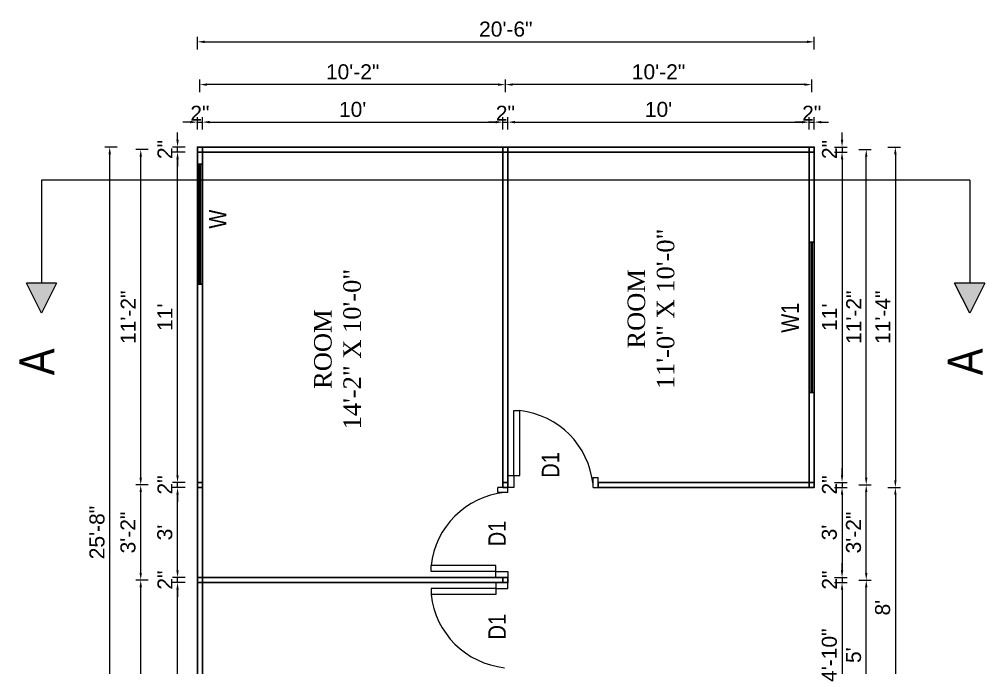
# Model space of a CAD drawing. Header units: inches. Extents: x 367408 to 392173, y -57467 to -41521.
# Drawn here: x 378650.6 to 379036.1, y -51332.8 to -51073.8 of the extents above; entities that cross this region are included whole.
import ezdxf

# ---------------------------------------------------------------- set-up
doc = ezdxf.new("R2010")
doc.units = ezdxf.units.IN
doc.header["$LTSCALE"] = 2
doc.header["$MEASUREMENT"] = 0
doc.header["$PDMODE"] = 34
doc.layers.get('0').update_dxf_attribs({"linetype": 'CONTINUOUS'})
doc.layers.get('DEFPOINTS').update_dxf_attribs({"color": 141, "linetype": 'CONTINUOUS'})
for name, color, linetype, lineweight in [('dimension', 160, 'CONTINUOUS', 15), ('OUTLINE', 1, 'CONTINUOUS', 25), ('steps', 253, 'CONTINUOUS', 20)]:
    doc.layers.add(name, color=color, linetype=linetype, lineweight=lineweight)
doc.styles.add('Lettring Text', font='arial.ttf')
doc.styles.get("Standard").update_dxf_attribs({"font": 'ARIALN.TTF'})
doc.dimstyles.new('Copy of Standard', dxfattribs={"dimtxt": 6, "dimasz": 2.875, "dimexe": 2, "dimexo": 4, "dimgap": 2, "dimtad": 1, "dimdec": 0, "dimrnd": 1, "dimzin": 0, "dimdsep": 46, "dimlunit": 4, "dimtxsty": 'Lettring Text', "dimcen": 0.1, "dimclrd": 7, "dimclre": 7, "dimclrt": 7, "dimazin": 0, "dimtfac": 0.645, "dimtdec": 0, "dimtmove": 1, "dimatfit": 0, "dimfxl": 3, "dimfxlon": 1, "dimtfillclr": 256, "dimtolj": 1, "dimtzin": 0, "dimlwd": -1, "dimlwe": -1, "dimarcsym": 2})

# ---------------------------------------------------------------- blocks, each defined once
blk = doc.blocks.new('*D393')
at = {"layer": 'DEFPOINTS', "color": 0, "ltscale": 0.5, "transparency": 16777216}
for p in [(378713.77, -51298.83), (378721.7, -51298.83), (378721.7, -51430.83)]:
    blk.add_point(p, dxfattribs=at)
at = {"layer": 'steps', "color": 7, "ltscale": 0.5, "transparency": 16777216}
for p, q in [((378716.77, -51298.83), (378711.77, -51298.83)), ((378713.77, -51427.95), (378713.77, -51301.7)), ((378716.77, -51430.83), (378711.77, -51430.83))]:
    blk.add_line(p, q, dxfattribs=at)
for points in [[(378713.29, -51301.7), (378714.25, -51301.7), (378713.77, -51298.83)], [(378713.29, -51427.95), (378714.25, -51427.95), (378713.77, -51430.83)]]:
    blk.add_solid(points, dxfattribs=at)
at = {"layer": 'steps', "color": 7, "ltscale": 0.5, "transparency": 16777216, "insert": (378708.75, -51364.83), "char_height": 6, "attachment_point": 5, "rotation": 90, "style": 'Lettring Text'}
blk.add_mtext("\\A1;11'", dxfattribs=at)
blk = doc.blocks.new('*D394')
at = {"layer": 'DEFPOINTS', "color": 0, "ltscale": 0.5, "transparency": 16777216}
for p in [(378713.77, -51296.83), (378721.7, -51296.83), (378721.7, -51298.83)]:
    blk.add_point(p, dxfattribs=at)
at = {"layer": 'steps', "color": 7, "ltscale": 0.5, "transparency": 16777216}
for p, q in [((378713.77, -51293.95), (378713.77, -51291.08)), ((378716.77, -51296.83), (378711.77, -51296.83)), ((378713.77, -51298.83), (378713.77, -51296.83)), ((378716.77, -51298.83), (378711.77, -51298.83)), ((378713.77, -51301.7), (378713.77, -51304.58))]:
    blk.add_line(p, q, dxfattribs=at)
for points in [[(378713.29, -51293.95), (378714.25, -51293.95), (378713.77, -51296.83)], [(378713.29, -51301.7), (378714.25, -51301.7), (378713.77, -51298.83)]]:
    blk.add_solid(points, dxfattribs=at)
at = {"layer": 'steps', "color": 7, "ltscale": 0.5, "transparency": 16777216, "insert": (378708.75, -51297.83), "char_height": 6, "attachment_point": 5, "rotation": 90, "style": 'Lettring Text'}
blk.add_mtext('\\A1;2"', dxfattribs=at)
blk = doc.blocks.new('*D395')
at = {"layer": 'DEFPOINTS', "color": 0, "ltscale": 0.5, "transparency": 16777216}
for p in [(378713.77, -51260.83), (378721.7, -51260.83), (378721.7, -51296.83)]:
    blk.add_point(p, dxfattribs=at)
at = {"layer": 'steps', "color": 7, "ltscale": 0.5, "transparency": 16777216}
for p, q in [((378716.77, -51260.83), (378711.77, -51260.83)), ((378713.77, -51293.95), (378713.77, -51263.7)), ((378716.77, -51296.83), (378711.77, -51296.83))]:
    blk.add_line(p, q, dxfattribs=at)
for points in [[(378713.29, -51263.7), (378714.25, -51263.7), (378713.77, -51260.83)], [(378713.29, -51293.95), (378714.25, -51293.95), (378713.77, -51296.83)]]:
    blk.add_solid(points, dxfattribs=at)
at = {"layer": 'steps', "color": 7, "ltscale": 0.5, "transparency": 16777216, "insert": (378708.7, -51278.83), "char_height": 6, "attachment_point": 5, "rotation": 90, "style": 'Lettring Text'}
blk.add_mtext("\\A1;3'", dxfattribs=at)
blk = doc.blocks.new('*D396')
at = {"layer": 'DEFPOINTS', "color": 0, "ltscale": 0.5, "transparency": 16777216}
for p in [(378713.77, -51258.83), (378721.7, -51258.83), (378721.7, -51260.83)]:
    blk.add_point(p, dxfattribs=at)
at = {"layer": 'steps', "color": 7, "ltscale": 0.5, "transparency": 16777216}
for p, q in [((378713.77, -51255.95), (378713.77, -51253.08)), ((378716.77, -51258.83), (378711.77, -51258.83)), ((378713.77, -51260.83), (378713.77, -51258.83)), ((378716.77, -51260.83), (378711.77, -51260.83)), ((378713.77, -51263.7), (378713.77, -51266.58))]:
    blk.add_line(p, q, dxfattribs=at)
for points in [[(378713.29, -51255.95), (378714.25, -51255.95), (378713.77, -51258.83)], [(378713.29, -51263.7), (378714.25, -51263.7), (378713.77, -51260.83)]]:
    blk.add_solid(points, dxfattribs=at)
at = {"layer": 'steps', "color": 7, "ltscale": 0.5, "transparency": 16777216, "insert": (378708.75, -51259.83), "char_height": 6, "attachment_point": 5, "rotation": 90, "style": 'Lettring Text'}
blk.add_mtext('\\A1;2"', dxfattribs=at)
blk = doc.blocks.new('*D397')
at = {"layer": 'DEFPOINTS', "color": 0, "ltscale": 0.5, "transparency": 16777216}
for p in [(378713.77, -51126.83), (378721.7, -51126.83), (378721.7, -51258.83)]:
    blk.add_point(p, dxfattribs=at)
at = {"layer": 'steps', "color": 7, "ltscale": 0.5, "transparency": 16777216}
for p, q in [((378716.77, -51126.83), (378711.77, -51126.83)), ((378713.77, -51255.95), (378713.77, -51129.7)), ((378716.77, -51258.83), (378711.77, -51258.83))]:
    blk.add_line(p, q, dxfattribs=at)
for points in [[(378713.29, -51129.7), (378714.25, -51129.7), (378713.77, -51126.83)], [(378713.29, -51255.95), (378714.25, -51255.95), (378713.77, -51258.83)]]:
    blk.add_solid(points, dxfattribs=at)
at = {"layer": 'steps', "color": 7, "ltscale": 0.5, "transparency": 16777216, "insert": (378708.75, -51192.83), "char_height": 6, "attachment_point": 5, "rotation": 90, "style": 'Lettring Text'}
blk.add_mtext("\\A1;11'", dxfattribs=at)
blk = doc.blocks.new('*D398')
at = {"layer": 'DEFPOINTS', "color": 0, "ltscale": 0.5, "transparency": 16777216}
for p in [(378713.77, -51124.83), (378721.7, -51124.83), (378721.7, -51126.83)]:
    blk.add_point(p, dxfattribs=at)
at = {"layer": 'steps', "color": 7, "ltscale": 0.5, "transparency": 16777216}
for p, q in [((378713.77, -51121.95), (378713.77, -51119.08)), ((378716.77, -51124.83), (378711.77, -51124.83)), ((378716.77, -51126.83), (378711.77, -51126.83)), ((378713.77, -51126.83), (378713.77, -51124.83)), ((378713.77, -51129.7), (378713.77, -51132.58))]:
    blk.add_line(p, q, dxfattribs=at)
for points in [[(378713.29, -51121.95), (378714.25, -51121.95), (378713.77, -51124.83)], [(378713.29, -51129.7), (378714.25, -51129.7), (378713.77, -51126.83)]]:
    blk.add_solid(points, dxfattribs=at)
at = {"layer": 'steps', "color": 7, "ltscale": 0.5, "transparency": 16777216, "insert": (378708.75, -51125.83), "char_height": 6, "attachment_point": 5, "rotation": 90, "style": 'Lettring Text'}
blk.add_mtext('\\A1;2"', dxfattribs=at)
blk = doc.blocks.new('*D399')
at = {"layer": 'DEFPOINTS', "color": 0, "ltscale": 0.5, "transparency": 16777216}
for p in [(378699.07, -51297.83), (378722.7, -51297.83), (378722.7, -51431.83)]:
    blk.add_point(p, dxfattribs=at)
at = {"layer": 'steps', "color": 7, "ltscale": 0.5, "transparency": 16777216}
for p, q in [((378702.07, -51297.83), (378697.07, -51297.83)), ((378699.07, -51428.95), (378699.07, -51300.7)), ((378702.07, -51431.83), (378697.07, -51431.83))]:
    blk.add_line(p, q, dxfattribs=at)
for points in [[(378698.59, -51300.7), (378699.55, -51300.7), (378699.07, -51297.83)], [(378698.59, -51428.95), (378699.55, -51428.95), (378699.07, -51431.83)]]:
    blk.add_solid(points, dxfattribs=at)
at = {"layer": 'steps', "color": 7, "ltscale": 0.5, "transparency": 16777216, "insert": (378694.06, -51364.83), "char_height": 6, "attachment_point": 5, "rotation": 90, "style": 'Lettring Text'}
blk.add_mtext('\\A1;11\'-2"', dxfattribs=at)
blk = doc.blocks.new('*D400')
at = {"layer": 'DEFPOINTS', "color": 0, "ltscale": 0.5, "transparency": 16777216}
for p in [(378699.07, -51259.83), (378722.7, -51259.83), (378722.7, -51297.83)]:
    blk.add_point(p, dxfattribs=at)
at = {"layer": 'steps', "color": 7, "ltscale": 0.5, "transparency": 16777216}
for p, q in [((378702.07, -51259.83), (378697.07, -51259.83)), ((378699.07, -51294.95), (378699.07, -51262.7)), ((378702.07, -51297.83), (378697.07, -51297.83))]:
    blk.add_line(p, q, dxfattribs=at)
for points in [[(378698.59, -51262.7), (378699.55, -51262.7), (378699.07, -51259.83)], [(378698.59, -51294.95), (378699.55, -51294.95), (378699.07, -51297.83)]]:
    blk.add_solid(points, dxfattribs=at)
at = {"layer": 'steps', "color": 7, "ltscale": 0.5, "transparency": 16777216, "insert": (378694, -51278.83), "char_height": 6, "attachment_point": 5, "rotation": 90, "style": 'Lettring Text'}
blk.add_mtext('\\A1;3\'-2"', dxfattribs=at)
blk = doc.blocks.new('*D401')
at = {"layer": 'DEFPOINTS', "color": 0, "ltscale": 0.5, "transparency": 16777216}
for p in [(378699.07, -51125.83), (378722.7, -51125.83), (378722.7, -51259.83)]:
    blk.add_point(p, dxfattribs=at)
at = {"layer": 'steps', "color": 7, "ltscale": 0.5, "transparency": 16777216}
for p, q in [((378702.07, -51125.83), (378697.07, -51125.83)), ((378699.07, -51256.95), (378699.07, -51128.7)), ((378702.07, -51259.83), (378697.07, -51259.83))]:
    blk.add_line(p, q, dxfattribs=at)
for points in [[(378698.59, -51128.7), (378699.55, -51128.7), (378699.07, -51125.83)], [(378698.59, -51256.95), (378699.55, -51256.95), (378699.07, -51259.83)]]:
    blk.add_solid(points, dxfattribs=at)
at = {"layer": 'steps', "color": 7, "ltscale": 0.5, "transparency": 16777216, "insert": (378694.06, -51192.83), "char_height": 6, "attachment_point": 5, "rotation": 90, "style": 'Lettring Text'}
blk.add_mtext('\\A1;11\'-2"', dxfattribs=at)
blk = doc.blocks.new('*D402')
at = {"layer": 'DEFPOINTS', "color": 0, "ltscale": 0.5, "transparency": 16777216}
for p in [(378686.69, -51124.83), (378721.7, -51124.83), (378721.7, -51432.83)]:
    blk.add_point(p, dxfattribs=at)
at = {"layer": 'steps', "color": 7, "ltscale": 0.5, "transparency": 16777216}
for p, q in [((378689.69, -51124.83), (378684.69, -51124.83)), ((378686.69, -51429.95), (378686.69, -51127.7)), ((378689.69, -51432.83), (378684.69, -51432.83))]:
    blk.add_line(p, q, dxfattribs=at)
for points in [[(378686.21, -51127.7), (378687.17, -51127.7), (378686.69, -51124.83)], [(378686.21, -51429.95), (378687.17, -51429.95), (378686.69, -51432.83)]]:
    blk.add_solid(points, dxfattribs=at)
at = {"layer": 'steps', "color": 7, "ltscale": 0.5, "transparency": 16777216, "insert": (378681.63, -51278.83), "char_height": 6, "attachment_point": 5, "rotation": 90, "style": 'Lettring Text'}
blk.add_mtext('\\A1;25\'-8"', dxfattribs=at)
blk = doc.blocks.new('*D403')
at = {"layer": 'DEFPOINTS', "color": 0, "ltscale": 0.5, "transparency": 16777216}
for p in [(378968.04, -51124.83), (378968.04, -51126.83), (378979.16, -51126.83)]:
    blk.add_point(p, dxfattribs=at)
at = {"layer": 'steps', "color": 7, "ltscale": 0.5, "transparency": 16777216}
for p, q in [((378979.16, -51121.95), (378979.16, -51119.08)), ((378976.16, -51124.83), (378981.16, -51124.83)), ((378976.16, -51126.83), (378981.16, -51126.83)), ((378979.16, -51124.83), (378979.16, -51126.83)), ((378979.16, -51129.7), (378979.16, -51132.58))]:
    blk.add_line(p, q, dxfattribs=at)
for points in [[(378978.68, -51121.95), (378979.64, -51121.95), (378979.16, -51124.83)], [(378978.68, -51129.7), (378979.64, -51129.7), (378979.16, -51126.83)]]:
    blk.add_solid(points, dxfattribs=at)
at = {"layer": 'steps', "color": 7, "ltscale": 0.5, "transparency": 16777216, "insert": (378974.15, -51125.83), "char_height": 6, "attachment_point": 5, "rotation": 90, "style": 'Lettring Text'}
blk.add_mtext('\\A1;2"', dxfattribs=at)
blk = doc.blocks.new('*D404')
at = {"layer": 'DEFPOINTS', "color": 0, "ltscale": 0.5, "transparency": 16777216}
for p in [(378968.04, -51126.83), (378968.04, -51258.83), (378979.16, -51258.83)]:
    blk.add_point(p, dxfattribs=at)
at = {"layer": 'steps', "color": 7, "ltscale": 0.5, "transparency": 16777216}
for p, q in [((378976.16, -51126.83), (378981.16, -51126.83)), ((378979.16, -51129.7), (378979.16, -51255.95)), ((378976.16, -51258.83), (378981.16, -51258.83))]:
    blk.add_line(p, q, dxfattribs=at)
for points in [[(378978.68, -51129.7), (378979.64, -51129.7), (378979.16, -51126.83)], [(378978.68, -51255.95), (378979.64, -51255.95), (378979.16, -51258.83)]]:
    blk.add_solid(points, dxfattribs=at)
at = {"layer": 'steps', "color": 7, "ltscale": 0.5, "transparency": 16777216, "insert": (378974.15, -51192.83), "char_height": 6, "attachment_point": 5, "rotation": 90, "style": 'Lettring Text'}
blk.add_mtext("\\A1;11'", dxfattribs=at)
blk = doc.blocks.new('*D405')
at = {"layer": 'DEFPOINTS', "color": 0, "ltscale": 0.5, "transparency": 16777216}
for p in [(378968.04, -51258.83), (378968.04, -51260.83), (378979.16, -51260.83)]:
    blk.add_point(p, dxfattribs=at)
at = {"layer": 'steps', "color": 7, "ltscale": 0.5, "transparency": 16777216}
for p, q in [((378979.16, -51255.95), (378979.16, -51253.08)), ((378976.16, -51258.83), (378981.16, -51258.83)), ((378979.16, -51258.83), (378979.16, -51260.83)), ((378976.16, -51260.83), (378981.16, -51260.83)), ((378979.16, -51263.7), (378979.16, -51266.58))]:
    blk.add_line(p, q, dxfattribs=at)
for points in [[(378978.68, -51255.95), (378979.64, -51255.95), (378979.16, -51258.83)], [(378978.68, -51263.7), (378979.64, -51263.7), (378979.16, -51260.83)]]:
    blk.add_solid(points, dxfattribs=at)
at = {"layer": 'steps', "color": 7, "ltscale": 0.5, "transparency": 16777216, "insert": (378974.15, -51259.83), "char_height": 6, "attachment_point": 5, "rotation": 90, "style": 'Lettring Text'}
blk.add_mtext('\\A1;2"', dxfattribs=at)
blk = doc.blocks.new('*D406')
at = {"layer": 'DEFPOINTS', "color": 0, "ltscale": 0.5, "transparency": 16777216}
for p in [(378968.04, -51260.83), (378845.7, -51296.83), (378979.16, -51296.83)]:
    blk.add_point(p, dxfattribs=at)
at = {"layer": 'steps', "color": 7, "ltscale": 0.5, "transparency": 16777216}
for p, q in [((378976.16, -51260.83), (378981.16, -51260.83)), ((378979.16, -51263.7), (378979.16, -51293.95)), ((378976.16, -51296.83), (378981.16, -51296.83))]:
    blk.add_line(p, q, dxfattribs=at)
for points in [[(378978.68, -51263.7), (378979.64, -51263.7), (378979.16, -51260.83)], [(378978.68, -51293.95), (378979.64, -51293.95), (378979.16, -51296.83)]]:
    blk.add_solid(points, dxfattribs=at)
at = {"layer": 'steps', "color": 7, "ltscale": 0.5, "transparency": 16777216, "insert": (378974.09, -51278.83), "char_height": 6, "attachment_point": 5, "rotation": 90, "style": 'Lettring Text'}
blk.add_mtext("\\A1;3'", dxfattribs=at)
blk = doc.blocks.new('*D407')
at = {"layer": 'DEFPOINTS', "color": 0, "ltscale": 0.5, "transparency": 16777216}
for p in [(378845.7, -51296.83), (378845.7, -51298.83), (378979.16, -51298.83)]:
    blk.add_point(p, dxfattribs=at)
at = {"layer": 'steps', "color": 7, "ltscale": 0.5, "transparency": 16777216}
for p, q in [((378979.16, -51293.95), (378979.16, -51291.08)), ((378976.16, -51296.83), (378981.16, -51296.83)), ((378979.16, -51296.83), (378979.16, -51298.83)), ((378976.16, -51298.83), (378981.16, -51298.83)), ((378979.16, -51301.7), (378979.16, -51304.58))]:
    blk.add_line(p, q, dxfattribs=at)
for points in [[(378978.68, -51293.95), (378979.64, -51293.95), (378979.16, -51296.83)], [(378978.68, -51301.7), (378979.64, -51301.7), (378979.16, -51298.83)]]:
    blk.add_solid(points, dxfattribs=at)
at = {"layer": 'steps', "color": 7, "ltscale": 0.5, "transparency": 16777216, "insert": (378974.15, -51297.83), "char_height": 6, "attachment_point": 5, "rotation": 90, "style": 'Lettring Text'}
blk.add_mtext('\\A1;2"', dxfattribs=at)
blk = doc.blocks.new('*D408')
at = {"layer": 'DEFPOINTS', "color": 0, "ltscale": 0.5, "transparency": 16777216}
for p in [(378845.7, -51298.83), (378889.7, -51356.83), (378979.16, -51356.83)]:
    blk.add_point(p, dxfattribs=at)
at = {"layer": 'steps', "color": 7, "ltscale": 0.5, "transparency": 16777216}
for p, q in [((378976.16, -51298.83), (378981.16, -51298.83)), ((378979.16, -51301.7), (378979.16, -51353.95)), ((378976.16, -51356.83), (378981.16, -51356.83))]:
    blk.add_line(p, q, dxfattribs=at)
for points in [[(378978.68, -51301.7), (378979.64, -51301.7), (378979.16, -51298.83)], [(378978.68, -51353.95), (378979.64, -51353.95), (378979.16, -51356.83)]]:
    blk.add_solid(points, dxfattribs=at)
at = {"layer": 'steps', "color": 7, "ltscale": 0.5, "transparency": 16777216, "insert": (378974.1, -51327.83), "char_height": 6, "attachment_point": 5, "rotation": 90, "style": 'Lettring Text'}
blk.add_mtext('\\A1;4\'-10"', dxfattribs=at)
blk = doc.blocks.new('*D413')
at = {"layer": 'DEFPOINTS', "color": 0, "ltscale": 0.5, "transparency": 16777216}
for p in [(378844.7, -51297.83), (378988.82, -51297.83), (378888.7, -51357.83)]:
    blk.add_point(p, dxfattribs=at)
at = {"layer": 'steps', "color": 7, "ltscale": 0.5, "transparency": 16777216}
for p, q in [((378985.82, -51297.83), (378990.82, -51297.83)), ((378988.82, -51354.95), (378988.82, -51300.7)), ((378985.82, -51357.83), (378990.82, -51357.83))]:
    blk.add_line(p, q, dxfattribs=at)
for points in [[(378988.34, -51300.7), (378989.3, -51300.7), (378988.82, -51297.83)], [(378988.34, -51354.95), (378989.3, -51354.95), (378988.82, -51357.83)]]:
    blk.add_solid(points, dxfattribs=at)
at = {"layer": 'steps', "color": 7, "ltscale": 0.5, "transparency": 16777216, "insert": (378983.77, -51327.83), "char_height": 6, "attachment_point": 5, "rotation": 90, "style": 'Lettring Text'}
blk.add_mtext("\\A1;5'", dxfattribs=at)
blk = doc.blocks.new('*D414')
at = {"layer": 'DEFPOINTS', "color": 0, "ltscale": 0.5, "transparency": 16777216}
for p in [(378844.7, -51259.83), (378988.82, -51259.83), (378844.7, -51297.83)]:
    blk.add_point(p, dxfattribs=at)
at = {"layer": 'steps', "color": 7, "ltscale": 0.5, "transparency": 16777216}
for p, q in [((378985.82, -51259.83), (378990.82, -51259.83)), ((378988.82, -51294.95), (378988.82, -51262.7)), ((378985.82, -51297.83), (378990.82, -51297.83))]:
    blk.add_line(p, q, dxfattribs=at)
for points in [[(378988.34, -51262.7), (378989.3, -51262.7), (378988.82, -51259.83)], [(378988.34, -51294.95), (378989.3, -51294.95), (378988.82, -51297.83)]]:
    blk.add_solid(points, dxfattribs=at)
at = {"layer": 'steps', "color": 7, "ltscale": 0.5, "transparency": 16777216, "insert": (378983.76, -51278.83), "char_height": 6, "attachment_point": 5, "rotation": 90, "style": 'Lettring Text'}
blk.add_mtext('\\A1;3\'-2"', dxfattribs=at)
blk = doc.blocks.new('*D415')
at = {"layer": 'DEFPOINTS', "color": 0, "ltscale": 0.5, "transparency": 16777216}
for p in [(378967.04, -51125.83), (378988.82, -51125.83), (378844.7, -51259.83)]:
    blk.add_point(p, dxfattribs=at)
at = {"layer": 'steps', "color": 7, "ltscale": 0.5, "transparency": 16777216}
for p, q in [((378985.82, -51125.83), (378990.82, -51125.83)), ((378988.82, -51256.95), (378988.82, -51128.7)), ((378985.82, -51259.83), (378990.82, -51259.83))]:
    blk.add_line(p, q, dxfattribs=at)
for points in [[(378988.34, -51128.7), (378989.3, -51128.7), (378988.82, -51125.83)], [(378988.34, -51256.95), (378989.3, -51256.95), (378988.82, -51259.83)]]:
    blk.add_solid(points, dxfattribs=at)
at = {"layer": 'steps', "color": 7, "ltscale": 0.5, "transparency": 16777216, "insert": (378983.81, -51192.83), "char_height": 6, "attachment_point": 5, "rotation": 90, "style": 'Lettring Text'}
blk.add_mtext('\\A1;11\'-2"', dxfattribs=at)
blk = doc.blocks.new('*D416')
at = {"layer": 'DEFPOINTS', "color": 0, "ltscale": 0.5, "transparency": 16777216}
for p in [(378968.04, -51124.83), (378968.04, -51260.83), (379000.45, -51260.83)]:
    blk.add_point(p, dxfattribs=at)
at = {"layer": 'steps', "color": 7, "ltscale": 0.5, "transparency": 16777216}
for p, q in [((378997.45, -51124.83), (379002.45, -51124.83)), ((379000.45, -51127.7), (379000.45, -51257.95)), ((378997.45, -51260.83), (379002.45, -51260.83))]:
    blk.add_line(p, q, dxfattribs=at)
for points in [[(378999.97, -51127.7), (379000.93, -51127.7), (379000.45, -51124.83)], [(378999.97, -51257.95), (379000.93, -51257.95), (379000.45, -51260.83)]]:
    blk.add_solid(points, dxfattribs=at)
at = {"layer": 'steps', "color": 7, "ltscale": 0.5, "transparency": 16777216, "insert": (378995.44, -51192.83), "char_height": 6, "attachment_point": 5, "rotation": 90, "style": 'Lettring Text'}
blk.add_mtext('\\A1;11\'-4"', dxfattribs=at)
blk = doc.blocks.new('*D417')
at = {"layer": 'DEFPOINTS', "color": 0, "ltscale": 0.5, "transparency": 16777216}
for p in [(378968.04, -51260.83), (378889.7, -51356.83), (379000.45, -51356.83)]:
    blk.add_point(p, dxfattribs=at)
at = {"layer": 'steps', "color": 7, "ltscale": 0.5, "transparency": 16777216}
for p, q in [((378997.45, -51260.83), (379002.45, -51260.83)), ((379000.45, -51263.7), (379000.45, -51353.95)), ((378997.45, -51356.83), (379002.45, -51356.83))]:
    blk.add_line(p, q, dxfattribs=at)
for points in [[(378999.97, -51263.7), (379000.93, -51263.7), (379000.45, -51260.83)], [(378999.97, -51353.95), (379000.93, -51353.95), (379000.45, -51356.83)]]:
    blk.add_solid(points, dxfattribs=at)
at = {"layer": 'steps', "color": 7, "ltscale": 0.5, "transparency": 16777216, "insert": (378995.39, -51308.83), "char_height": 6, "attachment_point": 5, "rotation": 90, "style": 'Lettring Text'}
blk.add_mtext("\\A1;8'", dxfattribs=at)
blk = doc.blocks.new('*D424')
at = {"layer": 'DEFPOINTS', "color": 0, "ltscale": 0.5, "transparency": 16777216}
for p in [(378966.04, -51260.83), (378889.7, -51432.83), (378966.04, -51441.21)]:
    blk.add_point(p, dxfattribs=at)
at = {"layer": 'steps', "color": 7, "ltscale": 0.5, "transparency": 16777216}
for p, q in [((378889.7, -51438.21), (378889.7, -51443.21)), ((378966.04, -51438.21), (378966.04, -51443.21)), ((378892.57, -51441.21), (378963.16, -51441.21))]:
    blk.add_line(p, q, dxfattribs=at)
for points in [[(378892.57, -51440.73), (378892.57, -51441.68), (378889.7, -51441.21)], [(378963.16, -51440.73), (378963.16, -51441.68), (378966.04, -51441.21)]]:
    blk.add_solid(points, dxfattribs=at)
at = {"layer": 'steps', "color": 7, "ltscale": 0.5, "transparency": 16777216, "insert": (378927.87, -51436.14), "char_height": 6, "attachment_point": 5, "style": 'Lettring Text'}
blk.add_mtext('\\A1;6\'-4"', dxfattribs=at)
blk = doc.blocks.new('*D425')
at = {"layer": 'DEFPOINTS', "color": 0, "ltscale": 0.5, "transparency": 16777216}
for p in [(378966.04, -51260.83), (378968.04, -51260.83), (378968.04, -51441.21)]:
    blk.add_point(p, dxfattribs=at)
at = {"layer": 'steps', "color": 7, "ltscale": 0.5, "transparency": 16777216}
for p, q in [((378966.04, -51438.21), (378966.04, -51443.21)), ((378968.04, -51438.21), (378968.04, -51443.21)), ((378963.16, -51441.21), (378960.29, -51441.21)), ((378966.04, -51441.21), (378968.04, -51441.21)), ((378970.91, -51441.21), (378973.79, -51441.21))]:
    blk.add_line(p, q, dxfattribs=at)
for points in [[(378963.16, -51440.73), (378963.16, -51441.68), (378966.04, -51441.21)], [(378970.91, -51440.73), (378970.91, -51441.68), (378968.04, -51441.21)]]:
    blk.add_solid(points, dxfattribs=at)
at = {"layer": 'steps', "color": 7, "ltscale": 0.5, "transparency": 16777216, "insert": (378967.04, -51436.19), "char_height": 6, "attachment_point": 5, "style": 'Lettring Text'}
blk.add_mtext('\\A1;2"', dxfattribs=at)
blk = doc.blocks.new('*D428')
at = {"layer": 'DEFPOINTS', "color": 0, "ltscale": 0.5, "transparency": 16777216}
for p in [(378967.04, -51259.83), (378888.7, -51431.83), (378967.04, -51453.94)]:
    blk.add_point(p, dxfattribs=at)
at = {"layer": 'steps', "color": 7, "ltscale": 0.5, "transparency": 16777216}
for p, q in [((378888.7, -51450.94), (378888.7, -51455.94)), ((378967.04, -51450.94), (378967.04, -51455.94)), ((378891.57, -51453.94), (378964.16, -51453.94))]:
    blk.add_line(p, q, dxfattribs=at)
for points in [[(378891.57, -51453.46), (378891.57, -51454.42), (378888.7, -51453.94)], [(378964.16, -51453.46), (378964.16, -51454.42), (378967.04, -51453.94)]]:
    blk.add_solid(points, dxfattribs=at)
at = {"layer": 'steps', "color": 7, "ltscale": 0.5, "transparency": 16777216, "insert": (378927.87, -51448.87), "char_height": 6, "attachment_point": 5, "style": 'Lettring Text'}
blk.add_mtext('\\A1;6\'-6"', dxfattribs=at)
blk = doc.blocks.new('*D430')
at = {"layer": 'DEFPOINTS', "color": 0, "ltscale": 0.5, "transparency": 16777216}
for p in [(378968.04, -51260.83), (378889.7, -51432.83), (378968.04, -51467.45)]:
    blk.add_point(p, dxfattribs=at)
at = {"layer": 'steps', "color": 7, "ltscale": 0.5, "transparency": 16777216}
for p, q in [((378889.7, -51464.45), (378889.7, -51469.45)), ((378968.04, -51464.45), (378968.04, -51469.45)), ((378892.57, -51467.45), (378965.16, -51467.45))]:
    blk.add_line(p, q, dxfattribs=at)
for points in [[(378892.57, -51466.97), (378892.57, -51467.93), (378889.7, -51467.45)], [(378965.16, -51466.97), (378965.16, -51467.93), (378968.04, -51467.45)]]:
    blk.add_solid(points, dxfattribs=at)
at = {"layer": 'steps', "color": 7, "ltscale": 0.5, "transparency": 16777216, "insert": (378928.87, -51462.39), "char_height": 6, "attachment_point": 5, "style": 'Lettring Text'}
blk.add_mtext('\\A1;6\'-6"', dxfattribs=at)
blk = doc.blocks.new('*D431')
at = {"layer": 'DEFPOINTS', "color": 0, "ltscale": 0.5, "transparency": 16777216}
for p in [(378723.7, -51114.89), (378721.7, -51124.83), (378723.7, -51124.83)]:
    blk.add_point(p, dxfattribs=at)
at = {"layer": 'steps', "color": 7, "ltscale": 0.5, "transparency": 16777216}
for p, q in [((378718.82, -51114.89), (378715.95, -51114.89)), ((378721.7, -51117.89), (378721.7, -51112.89)), ((378721.7, -51114.89), (378723.7, -51114.89)), ((378723.7, -51117.89), (378723.7, -51112.89)), ((378726.57, -51114.89), (378729.45, -51114.89))]:
    blk.add_line(p, q, dxfattribs=at)
for points in [[(378718.82, -51114.41), (378718.82, -51115.37), (378721.7, -51114.89)], [(378726.57, -51114.41), (378726.57, -51115.37), (378723.7, -51114.89)]]:
    blk.add_solid(points, dxfattribs=at)
at = {"layer": 'steps', "color": 7, "ltscale": 0.5, "transparency": 16777216, "insert": (378722.7, -51111.34), "char_height": 6, "attachment_point": 5, "style": 'Lettring Text'}
blk.add_mtext('\\A1;2"', dxfattribs=at)
blk = doc.blocks.new('*D432')
at = {"layer": 'DEFPOINTS', "color": 0, "ltscale": 0.5, "transparency": 16777216}
for p in [(378843.7, -51114.89), (378723.7, -51124.83), (378843.7, -51124.83)]:
    blk.add_point(p, dxfattribs=at)
at = {"layer": 'steps', "color": 7, "ltscale": 0.5, "transparency": 16777216}
for p, q in [((378723.7, -51117.89), (378723.7, -51112.89)), ((378726.57, -51114.89), (378840.82, -51114.89)), ((378843.7, -51117.89), (378843.7, -51112.89))]:
    blk.add_line(p, q, dxfattribs=at)
for points in [[(378726.57, -51114.41), (378726.57, -51115.37), (378723.7, -51114.89)], [(378840.82, -51114.41), (378840.82, -51115.37), (378843.7, -51114.89)]]:
    blk.add_solid(points, dxfattribs=at)
at = {"layer": 'steps', "color": 7, "ltscale": 0.5, "transparency": 16777216, "insert": (378783.7, -51109.83), "char_height": 6, "attachment_point": 5, "style": 'Lettring Text'}
blk.add_mtext("\\A1;10'", dxfattribs=at)
blk = doc.blocks.new('*D433')
at = {"layer": 'DEFPOINTS', "color": 0, "ltscale": 0.5, "transparency": 16777216}
for p in [(378845.7, -51114.89), (378843.7, -51124.83), (378845.7, -51124.83)]:
    blk.add_point(p, dxfattribs=at)
at = {"layer": 'steps', "color": 7, "ltscale": 0.5, "transparency": 16777216}
for p, q in [((378840.82, -51114.89), (378837.95, -51114.89)), ((378843.7, -51117.89), (378843.7, -51112.89)), ((378843.7, -51114.89), (378845.7, -51114.89)), ((378845.7, -51117.89), (378845.7, -51112.89)), ((378848.57, -51114.89), (378851.45, -51114.89))]:
    blk.add_line(p, q, dxfattribs=at)
for points in [[(378840.82, -51114.41), (378840.82, -51115.37), (378843.7, -51114.89)], [(378848.57, -51114.41), (378848.57, -51115.37), (378845.7, -51114.89)]]:
    blk.add_solid(points, dxfattribs=at)
at = {"layer": 'steps', "color": 7, "ltscale": 0.5, "transparency": 16777216, "insert": (378844.7, -51111.34), "char_height": 6, "attachment_point": 5, "style": 'Lettring Text'}
blk.add_mtext('\\A1;2"', dxfattribs=at)
blk = doc.blocks.new('*D434')
at = {"layer": 'DEFPOINTS', "color": 0, "ltscale": 0.5, "transparency": 16777216}
for p in [(378966.04, -51114.89), (378845.7, -51124.83), (378966.04, -51124.83)]:
    blk.add_point(p, dxfattribs=at)
at = {"layer": 'steps', "color": 7, "ltscale": 0.5, "transparency": 16777216}
for p, q in [((378845.7, -51117.89), (378845.7, -51112.89)), ((378848.57, -51114.89), (378963.16, -51114.89)), ((378966.04, -51117.89), (378966.04, -51112.89))]:
    blk.add_line(p, q, dxfattribs=at)
for points in [[(378848.57, -51114.41), (378848.57, -51115.37), (378845.7, -51114.89)], [(378963.16, -51114.41), (378963.16, -51115.37), (378966.04, -51114.89)]]:
    blk.add_solid(points, dxfattribs=at)
at = {"layer": 'steps', "color": 7, "ltscale": 0.5, "transparency": 16777216, "insert": (378905.87, -51109.83), "char_height": 6, "attachment_point": 5, "style": 'Lettring Text'}
blk.add_mtext("\\A1;10'", dxfattribs=at)
blk = doc.blocks.new('*D435')
at = {"layer": 'DEFPOINTS', "color": 0, "ltscale": 0.5, "transparency": 16777216}
for p in [(378968.04, -51114.89), (378966.04, -51124.83), (378968.04, -51124.83)]:
    blk.add_point(p, dxfattribs=at)
at = {"layer": 'steps', "color": 7, "ltscale": 0.5, "transparency": 16777216}
for p, q in [((378963.16, -51114.89), (378960.29, -51114.89)), ((378966.04, -51117.89), (378966.04, -51112.89)), ((378966.04, -51114.89), (378968.04, -51114.89)), ((378968.04, -51117.89), (378968.04, -51112.89)), ((378970.91, -51114.89), (378973.79, -51114.89))]:
    blk.add_line(p, q, dxfattribs=at)
for points in [[(378963.16, -51114.41), (378963.16, -51115.37), (378966.04, -51114.89)], [(378970.91, -51114.41), (378970.91, -51115.37), (378968.04, -51114.89)]]:
    blk.add_solid(points, dxfattribs=at)
at = {"layer": 'steps', "color": 7, "ltscale": 0.5, "transparency": 16777216, "insert": (378967.04, -51111.34), "char_height": 6, "attachment_point": 5, "style": 'Lettring Text'}
blk.add_mtext('\\A1;2"', dxfattribs=at)
blk = doc.blocks.new('*D436')
at = {"layer": 'DEFPOINTS', "color": 0, "ltscale": 0.5, "transparency": 16777216}
for p in [(378844.7, -51099.9), (378844.7, -51125.83), (378967.04, -51125.83)]:
    blk.add_point(p, dxfattribs=at)
at = {"layer": 'steps', "color": 7, "ltscale": 0.5, "transparency": 16777216}
for p, q in [((378844.7, -51102.9), (378844.7, -51097.9)), ((378964.16, -51099.9), (378847.57, -51099.9)), ((378967.04, -51102.9), (378967.04, -51097.9))]:
    blk.add_line(p, q, dxfattribs=at)
for points in [[(378847.57, -51099.42), (378847.57, -51100.37), (378844.7, -51099.9)], [(378964.16, -51099.42), (378964.16, -51100.37), (378967.04, -51099.9)]]:
    blk.add_solid(points, dxfattribs=at)
at = {"layer": 'steps', "color": 7, "ltscale": 0.5, "transparency": 16777216, "insert": (378905.87, -51094.83), "char_height": 6, "attachment_point": 5, "style": 'Lettring Text'}
blk.add_mtext('\\A1;10\'-2"', dxfattribs=at)
blk = doc.blocks.new('*D437')
at = {"layer": 'DEFPOINTS', "color": 0, "ltscale": 0.5, "transparency": 16777216}
for p in [(378722.7, -51099.9), (378722.7, -51125.83), (378844.7, -51125.83)]:
    blk.add_point(p, dxfattribs=at)
at = {"layer": 'steps', "color": 7, "ltscale": 0.5, "transparency": 16777216}
for p, q in [((378722.7, -51102.9), (378722.7, -51097.9)), ((378841.82, -51099.9), (378725.57, -51099.9)), ((378844.7, -51102.9), (378844.7, -51097.9))]:
    blk.add_line(p, q, dxfattribs=at)
for points in [[(378725.57, -51099.42), (378725.57, -51100.37), (378722.7, -51099.9)], [(378841.82, -51099.42), (378841.82, -51100.37), (378844.7, -51099.9)]]:
    blk.add_solid(points, dxfattribs=at)
at = {"layer": 'steps', "color": 7, "ltscale": 0.5, "transparency": 16777216, "insert": (378783.7, -51094.83), "char_height": 6, "attachment_point": 5, "style": 'Lettring Text'}
blk.add_mtext('\\A1;10\'-2"', dxfattribs=at)
blk = doc.blocks.new('*D438')
at = {"layer": 'DEFPOINTS', "color": 0, "ltscale": 0.5, "transparency": 16777216}
for p in [(378968.04, -51082.82), (378721.7, -51124.83), (378968.04, -51124.83)]:
    blk.add_point(p, dxfattribs=at)
at = {"layer": 'steps', "color": 7, "ltscale": 0.5, "transparency": 16777216}
for p, q in [((378721.7, -51085.82), (378721.7, -51080.82)), ((378968.04, -51085.82), (378968.04, -51080.82)), ((378724.57, -51082.82), (378965.16, -51082.82))]:
    blk.add_line(p, q, dxfattribs=at)
for points in [[(378724.57, -51082.34), (378724.57, -51083.3), (378721.7, -51082.82)], [(378965.16, -51082.34), (378965.16, -51083.3), (378968.04, -51082.82)]]:
    blk.add_solid(points, dxfattribs=at)
at = {"layer": 'steps', "color": 7, "ltscale": 0.5, "transparency": 16777216, "insert": (378844.87, -51077.76), "char_height": 6, "attachment_point": 5, "style": 'Lettring Text'}
blk.add_mtext('\\A1;20\'-6"', dxfattribs=at)

msp = doc.modelspace()

# ---------------------------------------------------------------- hatches: boundary and pattern name
at = {"linetype": 'ByBlock', "lineweight": 5}
for points in [[(378659.39, -51191.21), (378665.39, -51179.21), (378653.39, -51179.21)], [(379030.13, -51191.21), (379036.13, -51179.21), (379024.13, -51179.21)]]:
    msp.add_hatch(color=7, dxfattribs=at).paths.add_polyline_path(points)

# ---------------------------------------------------------------- linework, layer by layer
at = {"color": 7, "linetype": 'ByBlock', "lineweight": 5}
for p, q in [((379030.13, -51138.04), (378659.39, -51138.04)), ((378659.39, -51138.04), (378659.39, -51179.21)), ((379030.13, -51138.04), (379030.13, -51179.21)), ((378665.39, -51179.21), (378653.39, -51179.21)), ((378659.39, -51191.21), (378653.39, -51179.21)), ((378665.39, -51179.21), (378659.39, -51191.21)), ((379036.13, -51179.21), (379024.13, -51179.21)), ((379030.13, -51191.21), (379024.13, -51179.21)), ((379036.13, -51179.21), (379030.13, -51191.21))]:
    msp.add_line(p, q, dxfattribs=at)
at = {"layer": 'dimension', "ltscale": 7}
for p, q in [((378848.1, -51256.03), (378848.1, -51230.15)), ((378848.1, -51230.15), (378850.5, -51230.15)), ((378850.5, -51256.03), (378850.5, -51230.15)), ((378845.7, -51256.03), (378848.1, -51256.03)), ((378845.7, -51260.83), (378845.7, -51256.03)), ((378848.1, -51256.03), (378848.1, -51260.83)), ((378848.1, -51256.03), (378850.5, -51256.03)), ((378879.7, -51260.83), (378879.7, -51256.83)), ((378879.7, -51256.83), (378881.7, -51256.83)), ((378881.7, -51260.83), (378881.7, -51256.83)), ((378841.7, -51262.83), (378841.7, -51260.83)), ((378845.7, -51260.83), (378841.7, -51260.83)), ((378845.7, -51262.83), (378841.7, -51262.83)), ((378848.1, -51260.83), (378845.7, -51260.83)), ((378845.7, -51262.83), (378845.7, -51260.83)), ((378879.7, -51260.83), (378881.7, -51260.83)), ((378840.9, -51292.03), (378815.02, -51292.03)), ((378815.02, -51294.43), (378815.02, -51292.03)), ((378840.9, -51294.43), (378840.9, -51292.03)), ((378840.9, -51294.43), (378815.02, -51294.43)), ((378840.9, -51296.83), (378840.9, -51294.43)), ((378840.9, -51294.43), (378845.7, -51294.43)), ((378845.7, -51296.83), (378840.9, -51296.83)), ((378845.7, -51294.43), (378845.7, -51296.83)), ((378840.9, -51301.23), (378815.02, -51301.23)), ((378815.02, -51301.23), (378815.02, -51303.63)), ((378840.9, -51298.83), (378840.9, -51301.23)), ((378845.7, -51298.83), (378840.9, -51298.83)), ((378840.9, -51301.23), (378845.7, -51301.23)), ((378840.9, -51301.23), (378840.9, -51303.63)), ((378845.7, -51301.23), (378845.7, -51298.83)), ((378840.9, -51303.63), (378815.02, -51303.63))]:
    msp.add_line(p, q, dxfattribs=at)
for centre, start, end in [((378846.82, -51263), 5.9987, 83.6173), ((378847.87, -51295.7), 95.9987, 173.6173), ((378847.87, -51299.95), 186.3827, 264.0013)]:
    msp.add_arc(centre, 33.06, start, end, dxfattribs=at)
at = {"layer": 'OUTLINE'}
for p, q in [((378968.04, -51124.83), (378721.7, -51124.83)), ((378721.7, -51432.83), (378721.7, -51124.83)), ((378843.7, -51126.83), (378723.7, -51126.83)), ((378723.7, -51296.83), (378723.7, -51126.83)), ((378843.7, -51260.83), (378843.7, -51126.83)), ((378966.04, -51126.83), (378845.7, -51126.83)), ((378845.7, -51258.83), (378845.7, -51126.83)), ((378966.04, -51126.83), (378966.04, -51258.83)), ((378968.04, -51124.83), (378968.04, -51260.83)), ((378721.7, -51131.68), (378723.7, -51131.68)), ((378722.45, -51179.68), (378722.45, -51131.68)), ((378722.95, -51179.68), (378722.95, -51131.68)), ((378968.04, -51162.83), (378966.04, -51162.83)), ((378966.79, -51222.83), (378966.79, -51162.83)), ((378967.29, -51222.83), (378967.29, -51162.83)), ((378721.7, -51179.68), (378723.7, -51179.68)), ((378968.04, -51222.83), (378966.04, -51222.83)), ((378966.04, -51258.83), (378881.7, -51258.83)), ((378881.7, -51260.83), (378881.7, -51258.83)), ((378968.04, -51260.83), (378881.7, -51260.83)), ((378843.7, -51296.83), (378723.7, -51296.83)), ((378845.7, -51298.83), (378845.7, -51296.83)), ((378843.7, -51298.83), (378723.7, -51298.83)), ((378723.7, -51430.83), (378723.7, -51298.83))]:
    msp.add_line(p, q, dxfattribs=at)
for points in [[(378721.7, -51126.83), (378721.7, -51124.83), (378723.7, -51124.83), (378723.7, -51126.83)], [(378843.7, -51126.83), (378843.7, -51124.83), (378845.7, -51124.83), (378845.7, -51126.83)], [(378966.04, -51126.83), (378966.04, -51124.83), (378968.04, -51124.83), (378968.04, -51126.83)], [(378721.7, -51260.83), (378721.7, -51258.83), (378723.7, -51258.83), (378723.7, -51260.83)], [(378843.7, -51260.83), (378843.7, -51258.83), (378845.7, -51258.83), (378845.7, -51260.83)], [(378966.04, -51260.83), (378966.04, -51258.83), (378968.04, -51258.83), (378968.04, -51260.83)], [(378721.7, -51298.83), (378721.7, -51296.83), (378723.7, -51296.83), (378723.7, -51298.83)], [(378843.7, -51298.83), (378843.7, -51296.83), (378845.7, -51296.83), (378845.7, -51298.83)]]:
    msp.add_lwpolyline(points, close=True, dxfattribs=at)

# ---------------------------------------------------------------- texts
at = {"color": 7, "linetype": 'ByBlock', "lineweight": 5, "char_height": 14, "width": 26.5803, "attachment_point": 9, "rotation": 90}
for insert in [(378664.58, -51205.31), (379035.31, -51205.31)]:
    msp.add_mtext('A', dxfattribs=dict(at, insert=insert))
at = {"layer": 'steps', "color": 7, "ltscale": 0.3, "char_height": 7, "attachment_point": 8, "rotation": 90}
for s, insert in [('W', (378733.28, -51153.66)), ('W1', (378961.92, -51193.01)), ('{\\W1;D1}', (378866.24, -51251.85)), ('{\\W1;D1}', (378844.88, -51279.21)), ('{\\W1;D1}', (378844.88, -51316.44))]:
    msp.add_mtext_dynamic_manual_height_columns(s, width=18.6213, gutter_width=40, heights=[0], dxfattribs=dict(at, insert=insert))
at = {"layer": 'steps', "color": 7, "ltscale": 0.3, "char_height": 7, "attachment_point": 2, "rotation": 90}
for s, insert, width in [('{\\fTimes New Roman|b0|i0|c0|p18;ROOM \\P11\'-0" X 10\'-0"}', (378893.5, -51189.49), 67.5051), ('{\\fTimes New Roman|b0|i0|c0|p18;ROOM \\P14\'-2" X 10\'-0"}', (378768.31, -51205.57), 76.0408)]:
    msp.add_mtext(s, dxfattribs=dict(at, insert=insert, width=width))

# ---------------------------------------------------------------- dimensions: what is measured, and where the dimension line sits
at = {"layer": 'steps', "ltscale": 0.5}
for base, p1, p2, angle, picture, middle in [((378968.04, -51082.82), (378721.7, -51124.83), (378968.04, -51124.83), 180, '*D438', (378844.87, -51077.76)), ((378722.7, -51099.9), (378844.7, -51125.83), (378722.7, -51125.83), 180, '*D437', (378783.7, -51094.83)), ((378844.7, -51099.9), (378967.04, -51125.83), (378844.7, -51125.83), 180, '*D436', (378905.87, -51094.83)), ((378843.7, -51114.89), (378723.7, -51124.83), (378843.7, -51124.83), 180, '*D432', (378783.7, -51109.83)), ((378966.04, -51114.89), (378845.7, -51124.83), (378966.04, -51124.83), 180, '*D434', (378905.87, -51109.83)), ((378686.69, -51124.83), (378721.7, -51432.83), (378721.7, -51124.83), 90, '*D402', (378681.63, -51278.83)), ((378699.07, -51125.83), (378722.7, -51259.83), (378722.7, -51125.83), 90, '*D401', (378694.06, -51192.83)), ((378713.77, -51126.83), (378721.7, -51258.83), (378721.7, -51126.83), 90, '*D397', (378708.75, -51192.83)), ((378988.82, -51125.83), (378844.7, -51259.83), (378967.04, -51125.83), 90, '*D415', (378983.81, -51192.83)), ((379000.45, -51260.83), (378968.04, -51124.83), (378968.04, -51260.83), 90, '*D416', (378995.44, -51192.83)), ((378979.16, -51258.83), (378968.04, -51126.83), (378968.04, -51258.83), 90, '*D404', (378974.15, -51192.83)), ((378699.07, -51259.83), (378722.7, -51297.83), (378722.7, -51259.83), 90, '*D400', (378694, -51278.83)), ((378713.77, -51260.83), (378721.7, -51296.83), (378721.7, -51260.83), 90, '*D395', (378708.7, -51278.83)), ((378988.82, -51259.83), (378844.7, -51297.83), (378844.7, -51259.83), 90, '*D414', (378983.76, -51278.83)), ((378979.16, -51296.83), (378968.04, -51260.83), (378845.7, -51296.83), 90, '*D406', (378974.09, -51278.83)), ((378967.04, -51453.94), (378888.7, -51431.83), (378967.04, -51259.83), 180, '*D428', (378927.87, -51448.87)), ((379000.45, -51356.83), (378968.04, -51260.83), (378889.7, -51356.83), 90, '*D417', (378995.39, -51308.83)), ((378966.04, -51441.21), (378889.7, -51432.83), (378966.04, -51260.83), 180, '*D424', (378927.87, -51436.14)), ((378968.04, -51467.45), (378889.7, -51432.83), (378968.04, -51260.83), 180, '*D430', (378928.87, -51462.39)), ((378699.07, -51297.83), (378722.7, -51431.83), (378722.7, -51297.83), 90, '*D399', (378694.06, -51364.83)), ((378713.77, -51298.83), (378721.7, -51430.83), (378721.7, -51298.83), 90, '*D393', (378708.75, -51364.83)), ((378988.82, -51297.83), (378888.7, -51357.83), (378844.7, -51297.83), 90, '*D413', (378983.77, -51327.83)), ((378979.16, -51356.83), (378845.7, -51298.83), (378889.7, -51356.83), 90, '*D408', (378974.1, -51327.83))]:
    dim = msp.add_linear_dim(base=base, p1=p1, p2=p2, angle=angle, dimstyle='Copy of Standard', dxfattribs=at)
    dim.commit()
    dim.dimension.update_dxf_attribs({"geometry": picture, "text_midpoint": middle})
for base, p1, p2, angle, picture, middle in [((378723.7, -51114.89), (378721.7, -51124.83), (378723.7, -51124.83), 180, '*D431', (378722.7, -51116.36)), ((378845.7, -51114.89), (378843.7, -51124.83), (378845.7, -51124.83), 180, '*D433', (378844.7, -51116.36)), ((378968.04, -51114.89), (378966.04, -51124.83), (378968.04, -51124.83), 180, '*D435', (378967.04, -51116.36)), ((378713.77, -51124.83), (378721.7, -51126.83), (378721.7, -51124.83), 90, '*D398', (378713.77, -51125.83)), ((378979.16, -51126.83), (378968.04, -51124.83), (378968.04, -51126.83), 90, '*D403', (378979.16, -51125.83)), ((378713.77, -51258.83), (378721.7, -51260.83), (378721.7, -51258.83), 90, '*D396', (378713.77, -51259.83)), ((378979.16, -51260.83), (378968.04, -51258.83), (378968.04, -51260.83), 90, '*D405', (378979.16, -51259.83)), ((378968.04, -51441.21), (378966.04, -51260.83), (378968.04, -51260.83), 180, '*D425', (378967.04, -51441.21)), ((378713.77, -51296.83), (378721.7, -51298.83), (378721.7, -51296.83), 90, '*D394', (378713.77, -51297.83)), ((378979.16, -51298.83), (378845.7, -51296.83), (378845.7, -51298.83), 90, '*D407', (378979.16, -51297.83))]:
    dim = msp.add_linear_dim(base=base, p1=p1, p2=p2, angle=angle, dimstyle='Copy of Standard', dxfattribs=at)
    dim.commit()
    dim.dimension.update_dxf_attribs({"geometry": picture, "text_midpoint": middle, "dimtype": 160})

doc.saveas('drawing.dxf')
